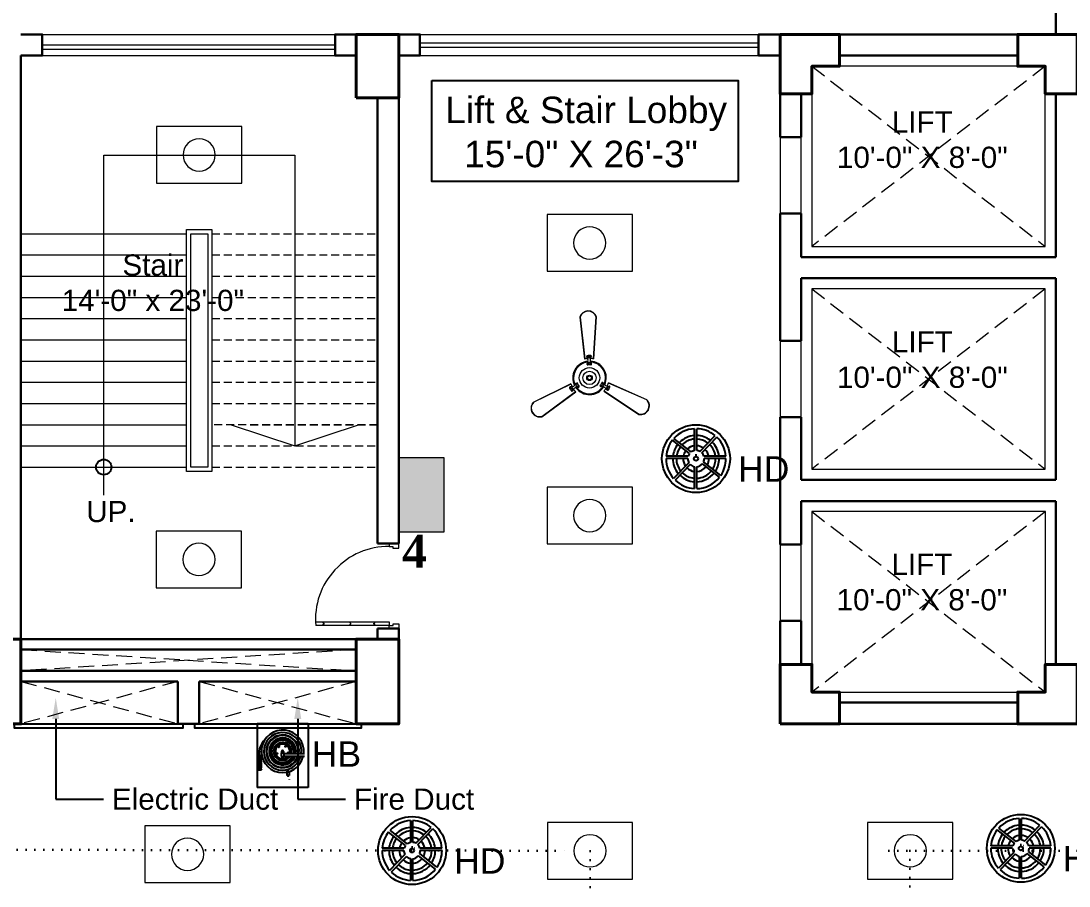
# Model space of a CAD drawing. Header units: inches. Extents: x -12 to 20935469, y -1604 to 24729220.
# Drawn here: x 20824781.7 to 20825275.5, y 24645725.4 to 24646133.2 of the extents above; entities that cross this region are included whole.
import ezdxf
from ezdxf import colors
from ezdxf.entities.mleader import LeaderData, LeaderLine
from ezdxf.math import Vec2, Vec3

# ---------------------------------------------------------------- set-up
doc = ezdxf.new("R2010")
doc.units = ezdxf.units.IN
doc.header["$LTSCALE"] = 0.03
doc.header["$MEASUREMENT"] = 0
doc.header["$PDMODE"] = 32
doc.header["$PDSIZE"] = 15
for name, pattern in [('ACAD_ISO02W100', [15, 12, -3]), ('DASHED2', [0.375, 0.25, -0.125]), ('DOT', [0.25, 0, -0.25])]:
    doc.linetypes.add(name, pattern=pattern)
for name, color, linetype, lineweight in [('0-elect.fixture-3 fan', 200, 'Continuous', 20), ('CL BOX', 90, 'ACAD_ISO02W100', 0), ('column', 1, 'Continuous', 40), ('Dimiention', 75, 'Continuous', 18), ('Door', 7, 'Continuous', 18), ('Dot', 253, 'Continuous', 0), ('E-CF', 4, 'Continuous', 30), ('Gas', 21, 'Continuous', 5), ('line', 7, 'Continuous', 9), ('Main Wall', 7, 'Continuous', 30), ('RAIL', 23, 'Continuous', 13), ('STAIR', 46, 'Continuous', 15), ('wind.', 150, 'Continuous', 20)]:
    doc.layers.add(name, color=color, linetype=linetype, lineweight=lineweight)
for name, color, linetype in [('fire alarm', 10, 'Continuous'), ('H', 154, 'Continuous'), ('heat detactor', 8, 'Continuous'), ('QP TEX', 7, 'Continuous'), ('SB TEXT', 215, 'DOT'), ('TEXT', 7, 'Continuous'), ('w', 188, 'DOT')]:
    doc.layers.add(name, color=color, linetype=linetype)
doc.styles.add('2', font='swisscl.ttf')
doc.styles.add('RomanS', font='arial.ttf', dxfattribs={"height": 12})
doc.styles.get("Standard").update_dxf_attribs({"font": 'timesbd.ttf'})
doc.dimstyles.new('arch grid', dxfattribs={"dimtxt": 250, "dimasz": 100, "dimexe": 10, "dimexo": 10, "dimgap": 0.09, "dimtad": 0, "dimdec": 0, "dimzin": 0, "dimdsep": 46, "dimtxsty": 'Standard', "dimblk": 'DOT', "dimcen": 50, "dimdle": 50, "dimclrd": 256, "dimclre": 256, "dimadec": 0, "dimazin": 0, "dimtfac": 1, "dimtdec": 0, "dimtofl": 0, "dimtmove": 0, "dimatfit": 3, "dimldrblk": 'DOT', "dimfxl": 200, "dimfxlon": 1, "dimtolj": 1, "dimtzin": 0, "dimlwd": -1, "dimlwe": -1, "dimarcsym": 1})

# ---------------------------------------------------------------- blocks, each defined once
blk = doc.blocks.new('Door_45')
at = {"layer": 'Door'}
for p, q in [((1.5, 4.97), (1.5, 43.97)), ((1.5, 40.03), (2.25, 40.03)), ((2.25, 40.03), (2.25, 39.53)), ((2.25, 39.53), (2.75, 39.53)), ((2.75, 39.53), (2.75, 40.03)), ((2.75, 40.03), (3.5, 40.03)), ((3.5, 44.03), (3.5, 4.97)), ((1.5, 25.77), (2.25, 25.77)), ((2.25, 25.77), (2.25, 25.27)), ((2.25, 25.27), (2.75, 25.27)), ((2.75, 25.77), (3.5, 25.77)), ((2.75, 25.27), (2.75, 25.77)), ((1.5, 12.57), (2.25, 12.57)), ((2.25, 12.57), (2.25, 13.07)), ((2.25, 13.07), (2.75, 13.07)), ((2.75, 13.07), (2.75, 12.57)), ((2.75, 12.57), (3.5, 12.57)), ((0, -0.03), (0, 4.97)), ((0, 4.97), (1.5, 4.97)), ((3.5, 4.97), (1.5, 4.97)), ((1.5, 4.97), (1.5, 2.97)), ((1.5, 2.97), (2.5, 2.97)), ((2.5, 2.97), (2.5, -0.03)), ((42.5, 3), (42.5, -0.03)), ((43.5, 3), (42.5, 3)), ((45, 5), (43.5, 5)), ((43.5, 5), (43.5, 3)), ((45, -0.03), (45, 5)), ((2.5, -0.03), (0, -0.03)), ((42.5, -0.03), (45, -0.03))]:
    blk.add_line(p, q, dxfattribs=at)
blk.add_arc((4.66, 5.26), 38.84, 359.6233, 94.6685, dxfattribs=at)
blk = doc.blocks.new('GGGFGFG')
at = {"layer": 'line', "color": 4, "ltscale": 50}
for p, q in [((7356688.2, 3293208.1), (7357003, 3293208.1)), ((7356688.2, 3292998.4), (7356688.2, 3293208.1)), ((7357003, 3293208.1), (7357003, 3292998.4)), ((7357003, 3292998.4), (7356688.2, 3292998.4))]:
    blk.add_line(p, q, dxfattribs=at)
blk.add_circle((7356845.6, 3293103.2), 59.6, dxfattribs=at)
blk = doc.blocks.new('JUJUJUKIII')
at = {"layer": 'H', "ltscale": 50, "true_color": 0x999999, "transparency": 33554556}
h = blk.add_hatch(color=253, dxfattribs=at)
h.dxf.hatch_style = 1
h.paths.add_polyline_path([(7363219.9, 3291034.2), (7363425.7, 3291034.2), (7363425.7, 3291376.7), (7363219.9, 3291376.7)])
at = {"layer": 'Dimiention', "color": 4, "ltscale": 50}
blk.add_lwpolyline([(7363219.9, 3291034.2), (7363425.7, 3291034.2), (7363425.7, 3291376.7), (7363219.9, 3291376.7)], close=True, dxfattribs=at)
blk = doc.blocks.new('E-CF')
at = {"layer": '0-elect.fixture-3 fan', "color": 230, "linetype": 'ByBlock', "lineweight": 13, "ltscale": 5}
for p, q in [((-1.45, 6.53), (-2.38, 20.87)), ((-1.35, 6.55), (-2.29, 20.85)), ((3.24, 20.73), (1.65, 6.48)), ((3.34, 20.73), (1.74, 6.45)), ((-19.63, -7.46), (-6.46, -1.71)), ((-19.57, -7.54), (-6.43, -1.8)), ((6.34, -2.1), (19.2, -8.44)), ((6.37, -2.01), (19.25, -8.36)), ((-4.99, -4.44), (-16.92, -12.4)), ((-4.93, -4.51), (-16.88, -12.49)), ((16.28, -13.26), (4.71, -4.73)), ((16.32, -13.17), (4.78, -4.66))]:
    blk.add_line(p, q, dxfattribs=at)
at = {"layer": '0-elect.fixture-3 fan', "color": 232, "linetype": 'ByBlock', "lineweight": 13, "ltscale": 5}
for p, q in [((-0.33, 6.68), (-0.62, 7.28)), ((-0.29, 7.46), (-0.15, 7.2)), ((0.48, 7.43), (0.62, 7.18)), ((0.63, 6.66), (0.96, 7.25)), ((-0.35, 5.43), (-0.66, 4.81)), ((-0.35, 4.97), (-0.22, 4.72)), ((-0.02, 6.87), (0.23, 7.01)), ((0.04, 5.2), (0.29, 5.33)), ((0.42, 4.9), (0.56, 4.65)), ((0.6, 5.41), (0.87, 4.78)), ((-6.08, -2.77), (-6.75, -2.79)), ((-6.68, -3.29), (-6.53, -3.05)), ((-5.94, -3.44), (-6.18, -3.29)), ((-4.99, -2.18), (-4.57, -1.62)), ((-4.52, -2.55), (-4.76, -2.41)), ((-4.53, -3.01), (-3.84, -2.97)), ((-4.46, -2.08), (-4.31, -1.83)), ((-4.13, -2.78), (-3.98, -2.54)), ((4.38, -3.22), (3.69, -3.14)), ((4.03, -2.81), (3.74, -2.8)), ((4.47, -2.17), (4.18, -2.17)), ((4.47, -2.63), (4.47, -2.91)), ((4.87, -2.41), (4.49, -1.83)), ((5.94, -3.05), (6.61, -3.1)), ((5.95, -3.42), (5.94, -3.7)), ((6.6, -3.47), (6.31, -3.46)), ((-6.31, -3.97), (-6.16, -3.73)), ((-5.62, -3.61), (-6, -4.17)), ((5.44, -3.87), (5.79, -4.45)), ((6.19, -4.13), (5.9, -4.12))]:
    blk.add_line(p, q, dxfattribs=at)
at = {"layer": '0-elect.fixture-3 fan', "color": 5, "lineweight": 13}
blk.add_line((0, 0), (0, 0), dxfattribs=at)
at = {"layer": '0-elect.fixture-3 fan', "color": 230, "linetype": 'ByBlock', "lineweight": 13, "ltscale": 5, "extrusion": (0, 0, -1)}
for centre, major_axis, start_param, end_param in [((0.46, 19.91), (-2.12, 2.12), 5.823867, 8.359631), ((0.46, 19.91), (-2.05, 2.05), 5.830329, 8.353169), ((0, 0), (-4.05, 4.05), 5.068563, 7.021343), ((0, 0), (-3.85, 3.85), 5.085186, 7.003917), ((0, 0), (4.72, 4.72), -1.003222, -0.833722), ((0, 0), (-4.05, 4.05), 0.879773, 2.832553), ((0, 0), (-3.85, 3.85), 0.896396, 2.815126), ((0, 0), (4.72, 4.72), -0.690743, -0.521244), ((0, 0), (-4.72, 4.72), 5.068843, 5.238343), ((0, 0), (4.05, 4.05), 1.403372, 3.356151), ((0, 0), (-3.85, 3.85), 2.990791, 4.909522), ((0, 0), (-4.72, 4.72), 2.66197, 2.831469), ((0, 0), (4.72, 4.72), 3.185569, 3.355068), ((0, 0), (4.72, 4.72), 1.403652, 1.573151), ((-17.47, -9.55), (-2.12, 2.12), 3.729471, 6.265236), ((-17.47, -9.55), (-2.05, 2.05), 3.735934, 6.258773), ((17, -10.35), (-2.12, 2.12), 1.635076, 4.170841), ((17, -10.35), (2.05, 2.05), 0.070743, 2.593582)]:
    blk.add_ellipse(centre, major_axis=major_axis, ratio=1, start_param=start_param, end_param=end_param, dxfattribs=at)
at = {"layer": '0-elect.fixture-3 fan', "color": 232, "linetype": 'ByBlock', "lineweight": 13, "ltscale": 5, "extrusion": (0, 0, -1)}
for centre, major_axis, start_param, end_param in [((-0.41, 7.39), (-0.169, 0.169), 5.038692, 7.013305), ((0, 0), (5.4, 5.4), -0.840677, -0.683789), ((-0.22, 7.33), (0.101, 0.101), 3.926991, 10.210176), ((0.55, 7.31), (0.101, 0.101), 3.926991, 10.210176), ((0.75, 7.36), (-0.169, 0.169), 0.887007, 2.86162), ((-0.44, 4.71), (0.169, 0.169), 2.26283, 4.381754), ((-0.28, 4.84), (0.101, 0.101), 3.926991, 10.210176), ((0, 0), (3.17, 3.17), -0.878763, -0.645703), ((-2.18, 6.1), (-1.37, 1.37), 2.052913, 2.705807), ((0.11, 6.94), (0.101, 0.101), 3.926991, 10.210176), ((0.17, 5.27), (0.101, 0.101), 3.926991, 10.210176), ((0.49, 4.78), (0.101, 0.101), 3.926991, 10.210176), ((2.58, 5.99), (1.46, 1.46), 3.643048, 4.257264), ((0.66, 4.68), (0.169, 0.169), 0.376965, 2.49589), ((-6.75, -3.02), (0.169, 0.169), 3.505001, 5.479614), ((0, 0), (-5.4, 5.4), 4.91891, 5.075797), ((-6.6, -3.17), (0.101, 0.101), 3.926991, 10.210176), ((-6.06, -3.36), (0.101, 0.101), 3.926991, 10.210176), ((-6.47, -0.75), (1.46, 1.46), 1.548653, 2.162869), ((-4.19, -4.93), (-1.37, 1.37), 6.241703, 6.894597), ((-4.64, -2.48), (-0.101, 0.101), 5.497787, 11.780972), ((-4.38, -1.76), (-0.169, 0.169), 6.136552, 8.255476), ((-4.38, -1.96), (-0.101, 0.101), 5.497787, 11.780972), ((-4.05, -2.66), (0.101, 0.101), 3.926991, 10.210176), ((0, 0), (-3.17, 3.17), 4.880824, 5.113884), ((-3.86, -2.73), (0.169, 0.169), 0.168435, 2.287359), ((3.72, -2.9), (0.169, 0.169), 2.471361, 4.590285), ((0, 0), (-3.17, 3.17), 2.786429, 3.019489), ((3.89, -2.81), (0.101, 0.101), 3.926991, 10.210176), ((4.29, -1.97), (-0.169, 0.169), 5.928021, 8.046946), ((4.33, -2.17), (0.101, 0.101), 3.926991, 10.210176), ((4.47, -2.77), (0.101, 0.101), 3.926991, 10.210176), ((3.89, -5.22), (-1.46, 1.46), 1.025054, 1.63927), ((6.36, -1.16), (1.37, 1.37), 2.576511, 3.229406), ((5.95, -3.56), (-0.101, 0.101), 5.497787, 11.780972), ((0, 0), (-5.4, 5.4), 2.824515, 2.981402), ((6.45, -3.47), (-0.101, 0.101), 5.497787, 11.780972), ((6.6, -3.33), (-0.169, 0.169), 0.849902, 2.824515), ((-6.19, -4.04), (0.169, 0.169), 1.373501, 3.348114), ((-6.24, -3.85), (0.101, 0.101), 3.926991, 10.210176), ((6, -4.32), (-0.169, 0.169), 2.981402, 4.956015), ((6.05, -4.13), (0.101, 0.101), 3.926991, 10.210176)]:
    blk.add_ellipse(centre, major_axis=major_axis, ratio=1, start_param=start_param, end_param=end_param, dxfattribs=at)
at = {"layer": '0-elect.fixture-3 fan', "linetype": 'ByBlock', "lineweight": 13, "ltscale": 5, "extrusion": (0, 0, -1)}
blk.add_ellipse((0.01, 0.03), major_axis=(-2.47, 2.47), ratio=1, start_param=5.497787, end_param=11.780972, dxfattribs=at)
at = {"layer": '0-elect.fixture-3 fan', "color": 200, "linetype": 'ByBlock', "lineweight": 13, "ltscale": 5, "extrusion": (0, 0, -1)}
blk.add_ellipse((0, 0), major_axis=(-1.61, 1.61), ratio=1, start_param=5.497787, end_param=11.780972, dxfattribs=at)
at = {"layer": '0-elect.fixture-3 fan', "color": 190, "linetype": 'ByBlock', "lineweight": 13, "ltscale": 5, "extrusion": (0, 0, -1)}
for major_axis, start_param, end_param in [((0.666, 0.666), 3.926991, 10.210176), ((-0.461, 0.461), 5.497787, 11.780972)]:
    blk.add_ellipse((0, 0), major_axis=major_axis, ratio=1, start_param=start_param, end_param=end_param, dxfattribs=at)
blk = doc.blocks.new('hose box')
at = {"layer": 'fire alarm'}
for p, q in [((20826578.95, 24664176.48), (20826554.95, 24664176.48)), ((20826554.95, 24664176.48), (20826554.95, 24664146.48)), ((20826578.95, 24664176.48), (20826554.95, 24664176.48)), ((20826578.95, 24664176.48), (20826578.95, 24664146.48)), ((20826578.95, 24664176.48), (20826578.95, 24664146.48)), ((20826566.49, 24664163.49), (20826566.49, 24664162.81)), ((20826567.38, 24664163.49), (20826567.38, 24664162.81)), ((20826555.36, 24664158.32), (20826555.36, 24664158.91)), ((20826555.42, 24664158.99), (20826555.69, 24664159.11)), ((20826555.54, 24664158.77), (20826555.5, 24664158.75)), ((20826555.5, 24664158.75), (20826555.5, 24664158.63)), ((20826555.5, 24664158.63), (20826555.6, 24664158.57)), ((20826555.54, 24664158.77), (20826555.64, 24664158.59)), ((20826555.6, 24664158.81), (20826555.56, 24664158.78)), ((20826555.56, 24664158.78), (20826555.67, 24664158.6)), ((20826555.71, 24664158.75), (20826555.6, 24664158.81)), ((20826555.6, 24664158.57), (20826555.64, 24664158.59)), ((20826555.64, 24664158.83), (20826555.64, 24664158.85)), ((20826555.64, 24664158.54), (20826555.64, 24664158.52)), ((20826555.65, 24664158.83), (20826555.65, 24664158.85)), ((20826555.65, 24664158.54), (20826555.65, 24664158.52)), ((20826555.67, 24664158.6), (20826555.71, 24664158.63)), ((20826555.7, 24664161.43), (20826555.7, 24664161.46)), ((20826555.79, 24664158.9), (20826555.7, 24664158.9)), ((20826555.79, 24664158.9), (20826555.7, 24664158.9)), ((20826555.79, 24664158.48), (20826555.7, 24664158.48)), ((20826555.79, 24664158.47), (20826555.7, 24664158.47)), ((20826555.71, 24664158.63), (20826555.71, 24664158.75)), ((20826555.73, 24664161.49), (20826556.9, 24664161.49)), ((20826555.73, 24664161.4), (20826556.9, 24664161.4)), ((20826555.75, 24664161.09), (20826555.75, 24664161.4)), ((20826555.75, 24664159.19), (20826555.75, 24664159.55)), ((20826555.75, 24664158.87), (20826555.75, 24664158.5)), ((20826555.75, 24664158.87), (20826556.79, 24664158.87)), ((20826555.75, 24664158.5), (20826556.79, 24664158.5)), ((20826555.76, 24664161.04), (20826556.87, 24664161.04)), ((20826555.76, 24664160.93), (20826556.87, 24664160.93)), ((20826555.76, 24664160.93), (20826556.87, 24664160.93)), ((20826555.76, 24664160.83), (20826556.87, 24664160.83)), ((20826555.76, 24664160.83), (20826556.87, 24664160.83)), ((20826555.76, 24664160.73), (20826556.87, 24664160.73)), ((20826555.76, 24664160.73), (20826556.87, 24664160.73)), ((20826555.76, 24664160.62), (20826556.87, 24664160.62)), ((20826555.76, 24664160.62), (20826556.87, 24664160.62)), ((20826555.76, 24664160.52), (20826556.87, 24664160.52)), ((20826555.76, 24664160.52), (20826556.87, 24664160.52)), ((20826555.76, 24664160.42), (20826556.87, 24664160.42)), ((20826555.76, 24664160.42), (20826556.87, 24664160.42)), ((20826555.76, 24664160.32), (20826556.87, 24664160.32)), ((20826555.76, 24664160.32), (20826556.87, 24664160.32)), ((20826555.76, 24664160.21), (20826556.87, 24664160.21)), ((20826555.76, 24664160.21), (20826556.87, 24664160.21)), ((20826555.76, 24664160.11), (20826556.87, 24664160.11)), ((20826555.76, 24664160.11), (20826556.87, 24664160.11)), ((20826555.76, 24664160.01), (20826556.87, 24664160.01)), ((20826555.76, 24664160.01), (20826556.87, 24664160.01)), ((20826555.76, 24664159.91), (20826556.87, 24664159.91)), ((20826555.76, 24664159.91), (20826556.87, 24664159.91)), ((20826555.76, 24664159.8), (20826556.87, 24664159.8)), ((20826555.76, 24664159.8), (20826556.87, 24664159.8)), ((20826555.76, 24664159.7), (20826556.87, 24664159.7)), ((20826555.76, 24664159.7), (20826556.87, 24664159.7)), ((20826555.76, 24664159.6), (20826556.87, 24664159.6)), ((20826555.76, 24664158.87), (20826555.76, 24664158.5)), ((20826555.76, 24664158.6), (20826555.79, 24664158.77)), ((20826555.76, 24664158.64), (20826555.77, 24664158.77)), ((20826555.78, 24664158.61), (20826555.8, 24664158.77)), ((20826555.79, 24664158.6), (20826555.81, 24664158.77)), ((20826555.8, 24664158.61), (20826555.82, 24664158.77)), ((20826555.82, 24664158.88), (20826555.82, 24664158.87)), ((20826555.82, 24664158.6), (20826555.84, 24664158.77)), ((20826555.82, 24664158.5), (20826555.82, 24664158.5)), ((20826555.83, 24664158.61), (20826555.85, 24664158.77)), ((20826555.84, 24664158.6), (20826555.86, 24664158.77)), ((20826555.85, 24664158.61), (20826555.88, 24664158.77)), ((20826555.87, 24664158.6), (20826555.89, 24664158.77)), ((20826555.88, 24664158.61), (20826555.9, 24664158.77)), ((20826555.89, 24664158.6), (20826555.92, 24664158.77)), ((20826555.92, 24664158.61), (20826555.94, 24664158.77)), ((20826555.94, 24664158.61), (20826555.96, 24664158.76)), ((20826555.97, 24664158.61), (20826555.99, 24664158.77)), ((20826555.99, 24664158.61), (20826556.02, 24664158.76)), ((20826556.02, 24664158.61), (20826556.04, 24664158.76)), ((20826556.05, 24664158.61), (20826556.07, 24664158.76)), ((20826556.07, 24664158.61), (20826556.09, 24664158.76)), ((20826556.1, 24664158.61), (20826556.12, 24664158.76)), ((20826556.12, 24664158.61), (20826556.15, 24664158.76)), ((20826556.15, 24664158.61), (20826556.17, 24664158.76)), ((20826556.18, 24664158.61), (20826556.2, 24664158.76)), ((20826556.2, 24664158.61), (20826556.22, 24664158.76)), ((20826556.23, 24664158.61), (20826556.25, 24664158.76)), ((20826556.25, 24664158.61), (20826556.28, 24664158.76)), ((20826556.28, 24664158.61), (20826556.3, 24664158.76)), ((20826556.31, 24664158.61), (20826556.33, 24664158.76)), ((20826556.33, 24664158.61), (20826556.35, 24664158.76)), ((20826556.36, 24664158.61), (20826556.38, 24664158.76)), ((20826556.38, 24664158.61), (20826556.41, 24664158.76)), ((20826556.41, 24664158.61), (20826556.43, 24664158.76)), ((20826556.43, 24664158.61), (20826556.46, 24664158.76)), ((20826556.46, 24664158.61), (20826556.48, 24664158.76)), ((20826556.49, 24664158.61), (20826556.51, 24664158.76)), ((20826556.51, 24664158.61), (20826556.53, 24664158.76)), ((20826556.54, 24664158.61), (20826556.56, 24664158.76)), ((20826556.56, 24664158.61), (20826556.59, 24664158.76)), ((20826556.59, 24664158.61), (20826556.61, 24664158.76)), ((20826556.62, 24664158.61), (20826556.64, 24664158.76)), ((20826556.64, 24664158.61), (20826556.66, 24664158.77)), ((20826556.66, 24664158.6), (20826556.68, 24664158.77)), ((20826556.67, 24664158.61), (20826556.69, 24664158.77)), ((20826556.68, 24664158.6), (20826556.7, 24664158.77)), ((20826556.69, 24664158.61), (20826556.72, 24664158.77)), ((20826556.71, 24664158.6), (20826556.73, 24664158.77)), ((20826556.72, 24664158.61), (20826556.74, 24664158.77)), ((20826556.73, 24664158.6), (20826556.76, 24664158.77)), ((20826556.75, 24664158.61), (20826556.77, 24664158.77)), ((20826556.76, 24664158.6), (20826556.78, 24664158.77)), ((20826556.77, 24664158.61), (20826556.79, 24664158.77)), ((20826556.78, 24664158.6), (20826556.79, 24664158.71)), ((20826556.79, 24664158.87), (20826556.79, 24664158.5)), ((20826556.89, 24664161.09), (20826556.89, 24664161.4)), ((20826556.89, 24664158.32), (20826556.89, 24664159.55)), ((20826556.93, 24664161.43), (20826556.93, 24664161.46)), ((20826566.36, 24664162.74), (20826567.52, 24664162.74)), ((20826566.36, 24664162.74), (20826566.36, 24664161.05)), ((20826566.36, 24664161.05), (20826567.52, 24664161.05)), ((20826566.49, 24664162.81), (20826567.38, 24664162.81)), ((20826567.38, 24664162.81), (20826567.42, 24664162.81)), ((20826567.42, 24664162.81), (20826567.42, 24664162.74)), ((20826567.52, 24664162.74), (20826567.52, 24664161.05)), ((20826567.52, 24664162.49), (20826577.31, 24664162.49)), ((20826567.52, 24664161.3), (20826577.31, 24664161.3)), ((20826555.36, 24664158.32), (20826556.89, 24664158.32)), ((20826555.58, 24664154.93), (20826555.58, 24664154.81)), ((20826555.58, 24664154.81), (20826556.99, 24664154.81)), ((20826555.7, 24664157.92), (20826555.7, 24664155.75)), ((20826556.28, 24664155.75), (20826555.7, 24664155.75)), ((20826555.7, 24664155.75), (20826555.83, 24664155.59)), ((20826555.72, 24664157.94), (20826555.76, 24664157.94)), ((20826555.73, 24664158.29), (20826555.73, 24664157.94)), ((20826556.28, 24664155.75), (20826555.75, 24664155.75)), ((20826555.76, 24664157.94), (20826555.76, 24664155.75)), ((20826556.28, 24664158.32), (20826555.77, 24664158.32)), ((20826555.77, 24664155.13), (20826556.79, 24664155.13)), ((20826555.83, 24664155.59), (20826555.83, 24664155.13)), ((20826555.83, 24664155.59), (20826556.73, 24664155.59)), ((20826555.91, 24664157.94), (20826555.91, 24664155.75)), ((20826555.91, 24664157.94), (20826556.13, 24664157.94)), ((20826555.95, 24664157.92), (20826555.91, 24664157.94)), ((20826555.95, 24664157.92), (20826555.95, 24664155.75)), ((20826555.95, 24664157.92), (20826556.09, 24664157.92)), ((20826556.09, 24664157.92), (20826556.13, 24664157.94)), ((20826556.09, 24664157.92), (20826556.09, 24664155.75)), ((20826556.13, 24664157.94), (20826556.13, 24664155.75)), ((20826556.28, 24664158.32), (20826556.8, 24664158.32)), ((20826556.28, 24664155.75), (20826556.87, 24664155.75)), ((20826556.28, 24664155.75), (20826556.85, 24664155.75)), ((20826556.44, 24664157.94), (20826556.44, 24664155.75)), ((20826556.44, 24664157.94), (20826556.66, 24664157.94)), ((20826556.44, 24664157.94), (20826556.48, 24664157.92)), ((20826556.48, 24664157.92), (20826556.48, 24664155.75)), ((20826556.48, 24664157.92), (20826556.61, 24664157.92)), ((20826556.61, 24664157.92), (20826556.66, 24664157.94)), ((20826556.61, 24664157.92), (20826556.61, 24664155.75)), ((20826556.66, 24664157.94), (20826556.66, 24664155.75)), ((20826556.87, 24664155.75), (20826556.73, 24664155.59)), ((20826556.73, 24664155.59), (20826556.73, 24664155.13)), ((20826556.81, 24664157.94), (20826556.81, 24664155.75)), ((20826556.81, 24664157.94), (20826556.85, 24664157.94)), ((20826556.83, 24664158.29), (20826556.83, 24664157.94)), ((20826556.87, 24664157.92), (20826556.87, 24664155.75)), ((20826556.99, 24664154.93), (20826556.99, 24664154.81)), ((20826569.06, 24664152.2), (20826569.06, 24664154.16)), ((20826569.06, 24664154.16), (20826570.09, 24664154.16)), ((20826569.2, 24664154.31), (20826569.95, 24664154.31)), ((20826569.2, 24664154.31), (20826569.2, 24664154.16)), ((20826570.09, 24664154.16), (20826570.09, 24664152.2)), ((20826570.09, 24664152.2), (20826569.06, 24664152.2)), ((20826569.12, 24664152.2), (20826570.04, 24664152.2)), ((20826569.12, 24664152.13), (20826569.12, 24664152.2)), ((20826570.04, 24664152.13), (20826569.12, 24664152.13)), ((20826569.21, 24664152.13), (20826569.94, 24664152.13)), ((20826569.21, 24664152.13), (20826569.21, 24664152.03)), ((20826569.21, 24664152.03), (20826569.94, 24664152.03)), ((20826569.94, 24664150.02), (20826569.94, 24664150.12)), ((20826569.95, 24664152.3), (20826569.95, 24664152.15)), ((20826570.04, 24664150.19), (20826570.04, 24664150.12)), ((20826578.95, 24664146.48), (20826554.95, 24664146.48))]:
    blk.add_line(p, q, dxfattribs=at)
for centre, radius in [((20826565.2, 24664165.58), 0.212), ((20826568.4, 24664165.82), 0.212), ((20826555.72, 24664158.97), 0.118), ((20826564.44, 24664162.47), 0.212), ((20826569.6, 24664162.85), 0.212), ((20826556.28, 24664158.11), 0.106), ((20826556.28, 24664158.11), 0.0528)]:
    blk.add_circle(centre, radius, dxfattribs=at)
for centre, radius, start, end in [((20826566.96, 24664163.5), 10.01, 354.2113, 347.2993), ((20826565.71, 24664162.1), 9.95, 134.8472, 183.5291), ((20826566.96, 24664163.5), 8.88, 353.4715, 345.6503), ((20826566.96, 24664163.5), 7.75, 352.5143, 343.502), ((20826566.96, 24664163.5), 7.51, 352.2697, 342.95), ((20826566.96, 24664163.5), 6.38, 350.8933, 339.8179), ((20826566.96, 24664163.5), 6.14, 350.5282, 338.9787), ((20826566.96, 24664163.5), 5.49, 349.4017, 336.3645), ((20826566.96, 24664163.5), 5.25, 348.903, 335.1938), ((20826572.21, 24664162.06), 15.37, 173.1613, 182.1303), ((20826566.96, 24664163.5), 4.23, 346.1702, 328.5966), ((20826566.96, 24664163.5), 3.65, 343.9513, 322.9424), ((20826566.96, 24664163.5), 3.41, 342.7688, 319.78), ((20826566.94, 24664163.49), 0.445, 0, 180), ((20826555.45, 24664158.91), 0.088, 112.9321, 180), ((20826555.72, 24664158.97), 0.132, 79.3495, 280.6505), ((20826555.63, 24664158.83), 0.013, 259.3495, 0), ((20826555.63, 24664158.83), 0.0182, 259.3495, 0), ((20826555.63, 24664158.54), 0.0182, 0, 100.6505), ((20826555.63, 24664158.54), 0.013, 0, 100.6505), ((20826555.7, 24664158.85), 0.0519, 90, 180), ((20826555.7, 24664158.52), 0.0519, 180, 270), ((20826555.7, 24664158.85), 0.0467, 90, 180), ((20826555.7, 24664158.52), 0.0467, 180, 270), ((20826555.66, 24664159.19), 0.088, 292.9321, 0), ((20826555.73, 24664161.46), 0.0293, 90, 180), ((20826555.73, 24664161.43), 0.0293, 180, 270), ((20826555.84, 24664161.09), 0.0964, 180, 212.1509), ((20826555.84, 24664160.98), 0.0964, 147.8491, 212.1509), ((20826555.84, 24664160.88), 0.0964, 147.8491, 212.1509), ((20826555.84, 24664160.78), 0.0964, 147.8491, 212.1509), ((20826555.84, 24664160.68), 0.0964, 147.8491, 212.1509), ((20826555.84, 24664160.57), 0.0964, 147.8491, 212.1509), ((20826555.84, 24664160.47), 0.0964, 147.8491, 212.1509), ((20826555.84, 24664160.37), 0.0964, 147.8491, 212.1509), ((20826555.84, 24664160.27), 0.0964, 147.8491, 212.1509), ((20826555.84, 24664160.16), 0.0964, 147.8491, 212.1509), ((20826555.84, 24664160.06), 0.0964, 147.8491, 212.1509), ((20826555.84, 24664159.96), 0.0964, 147.8491, 212.1509), ((20826555.84, 24664159.85), 0.0964, 147.8491, 212.1509), ((20826555.84, 24664159.75), 0.0964, 147.8491, 212.1509), ((20826555.84, 24664159.65), 0.0964, 147.8491, 212.1509), ((20826555.84, 24664159.55), 0.0964, 147.8491, 180), ((20826555.76, 24664158.61), 0.00649, 257.7725, 356.635), ((20826555.78, 24664158.77), 0.00649, 348.1747, 176.635), ((20826555.78, 24664158.61), 0.00649, 168.1747, 356.635), ((20826555.79, 24664158.88), 0.026, 0, 90), ((20826555.79, 24664158.88), 0.0208, 0, 90), ((20826555.79, 24664158.5), 0.026, 270, 0), ((20826555.79, 24664158.5), 0.0208, 270, 8.9893), ((20826555.81, 24664158.77), 0.00649, 348.1747, 176.635), ((20826555.81, 24664158.61), 0.00649, 168.1747, 356.635), ((20826555.83, 24664158.77), 0.00649, 348.1747, 176.635), ((20826555.84, 24664158.61), 0.00649, 168.1747, 356.635), ((20826555.86, 24664158.77), 0.00649, 348.1747, 176.635), ((20826555.86, 24664158.61), 0.00649, 168.1747, 356.635), ((20826555.88, 24664158.77), 0.00649, 348.1747, 176.635), ((20826555.89, 24664158.61), 0.00649, 168.1747, 356.635), ((20826555.91, 24664158.77), 0.00649, 348.1747, 176.635), ((20826555.93, 24664158.61), 0.013, 184.0866, 354.9254), ((20826555.95, 24664158.76), 0.013, 0, 163.1706), ((20826555.98, 24664158.61), 0.013, 184.0866, 354.9254), ((20826556, 24664158.76), 0.013, 0, 163.1706), ((20826556.03, 24664158.61), 0.013, 184.0866, 354.9254), ((20826556.05, 24664158.76), 0.013, 0, 163.1706), ((20826556.08, 24664158.61), 0.013, 184.0866, 354.9254), ((20826556.11, 24664158.76), 0.013, 0, 163.1706), ((20826556.14, 24664158.61), 0.013, 184.0866, 354.9254), ((20826556.16, 24664158.76), 0.013, 0, 163.1706), ((20826556.19, 24664158.61), 0.013, 184.0866, 354.9254), ((20826556.21, 24664158.76), 0.013, 0, 163.1706), ((20826556.24, 24664158.61), 0.013, 184.0866, 354.9254), ((20826556.26, 24664158.76), 0.013, 0, 163.1706), ((20826556.29, 24664158.61), 0.013, 184.0866, 354.9254), ((20826556.31, 24664158.76), 0.013, 0, 163.1706), ((20826556.34, 24664158.61), 0.013, 184.0866, 354.9254), ((20826556.37, 24664158.76), 0.013, 0, 163.1706), ((20826556.4, 24664158.61), 0.013, 184.0866, 354.9254), ((20826556.42, 24664158.76), 0.013, 0, 163.1706), ((20826556.45, 24664158.61), 0.013, 184.0866, 354.9254), ((20826556.47, 24664158.76), 0.013, 0, 163.1706), ((20826556.5, 24664158.61), 0.013, 184.0866, 354.9254), ((20826556.52, 24664158.76), 0.013, 0, 163.1706), ((20826556.55, 24664158.61), 0.013, 184.0866, 354.9254), ((20826556.57, 24664158.76), 0.013, 0, 163.1706), ((20826556.6, 24664158.61), 0.013, 184.0866, 354.9254), ((20826556.63, 24664158.76), 0.013, 0, 163.1706), ((20826556.65, 24664158.61), 0.00649, 168.1747, 356.635), ((20826556.67, 24664158.77), 0.00649, 348.1747, 176.635), ((20826556.68, 24664158.61), 0.00649, 168.1747, 356.635), ((20826556.7, 24664158.77), 0.00649, 348.1747, 176.635), ((20826556.7, 24664158.61), 0.00649, 168.1747, 356.635), ((20826556.72, 24664158.77), 0.00649, 348.1747, 176.635), ((20826556.73, 24664158.61), 0.00649, 168.1747, 356.635), ((20826556.75, 24664158.77), 0.00649, 348.1747, 176.635), ((20826556.75, 24664158.61), 0.00649, 168.1747, 356.635), ((20826556.77, 24664158.77), 0.00649, 348.1747, 176.635), ((20826556.77, 24664158.61), 0.00649, 168.1747, 356.635), ((20826556.79, 24664158.77), 0.00649, 95.3487, 176.635), ((20826556.79, 24664161.09), 0.0964, 327.8491, 0), ((20826556.79, 24664160.98), 0.0964, 327.8491, 32.1509), ((20826556.79, 24664160.88), 0.0964, 327.8491, 32.1509), ((20826556.79, 24664160.78), 0.0964, 327.8491, 32.1509), ((20826556.79, 24664160.68), 0.0964, 327.8491, 32.1509), ((20826556.79, 24664160.57), 0.0964, 327.8491, 32.1509), ((20826556.79, 24664160.47), 0.0964, 327.8491, 32.1509), ((20826556.79, 24664160.37), 0.0964, 327.8491, 32.1509), ((20826556.79, 24664160.27), 0.0964, 327.8491, 32.1509), ((20826556.79, 24664160.16), 0.0964, 327.8491, 32.1509), ((20826556.79, 24664160.06), 0.0964, 327.8491, 32.1509), ((20826556.79, 24664159.96), 0.0964, 327.8491, 32.1509), ((20826556.79, 24664159.85), 0.0964, 327.8491, 32.1509), ((20826556.79, 24664159.75), 0.0964, 327.8491, 32.1509), ((20826556.79, 24664159.65), 0.0964, 327.8491, 32.1509), ((20826556.79, 24664159.55), 0.0964, 0, 32.1509), ((20826556.9, 24664161.46), 0.0293, 0, 90), ((20826556.9, 24664161.43), 0.0293, 270, 0), ((20826555.77, 24664154.93), 0.195, 90, 180), ((20826555.72, 24664157.92), 0.0176, 90, 180), ((20826555.77, 24664158.29), 0.0352, 90, 180), ((20826556.79, 24664154.93), 0.195, 0, 90), ((20826556.8, 24664158.29), 0.0352, 0, 90), ((20826556.85, 24664157.92), 0.0176, 0, 90)]:
    blk.add_arc(centre, radius, start, end, dxfattribs=at)
at = {"insert": (20826580.67, 24664168.24), "char_height": 12, "attachment_point": 1, "style": 'RomanS'}
blk.add_mtext_dynamic_manual_height_columns('HB', width=24.7722, gutter_width=60, heights=[0], dxfattribs=at)
blk = doc.blocks.new('heat detaCTOR')
for p, q in [((20826806.99, 24664335.71), (20826806.99, 24664325.41)), ((20826808.1, 24664325.48), (20826808.1, 24664335.73)), ((20826809.56, 24664325.06), (20826816.75, 24664332.51)), ((20826810.46, 24664324.4), (20826817.58, 24664331.78)), ((20826804.72, 24664323.99), (20826796.69, 24664330.35)), ((20826805.53, 24664324.77), (20826797.4, 24664331.19)), ((20826803.91, 24664321.62), (20826793.66, 24664321.62)), ((20826804.07, 24664322.73), (20826793.7, 24664322.73)), ((20826821.85, 24664322.73), (20826811.48, 24664322.73)), ((20826821.9, 24664321.62), (20826811.65, 24664321.62)), ((20826804.41, 24664319.72), (20826797.2, 24664312.27)), ((20826805.09, 24664318.84), (20826797.97, 24664311.46)), ((20826806.99, 24664317.83), (20826806.99, 24664307.52)), ((20826808.1, 24664307.5), (20826808.1, 24664317.77)), ((20826818.83, 24664312.83), (20826810.79, 24664319.19)), ((20826819.48, 24664313.72), (20826811.36, 24664320.16))]:
    blk.add_line(p, q)
at = {"layer": 'heat detactor'}
for radius in [16.02, 0.961]:
    blk.add_circle((20826807.78, 24664321.62), radius, dxfattribs=at)
at = {"layer": 'heat detactor', "ltscale": 50}
for radius, start, end in [(14.12, 93.1805, 137.2895), (14.12, 50.5228, 88.685), (14.12, 4.5205, 46.0244), (14.12, 141.7875, 175.4795), (9.26, 141.9072, 172.3309), (9.26, 95.4082, 134.2403), (6.08, 97.3867, 131.5175), (6.08, 56.4828, 86.9346), (9.26, 53.6686, 87.7533), (9.26, 7.6691, 45.9996), (14.12, 179.9779, 221.5042), (9.26, 180, 218.3584), (6.08, 180, 215.5442), (6.08, 142.0004, 169.5114), (3.87, 180, 209.4431), (3.87, 142.2004, 163.3657), (3.87, 101.6639, 125.5893), (1.65, 78.6551, 101.3184), (3.87, 62.6166, 85.1763), (1.65, 42.0404, 45.9436), (3.87, 16.6343, 45.9836), (3.87, 337.7128, 0), (6.08, 10.4886, 45.9945), (6.08, 331.7846, 0), (9.26, 329.0619, 0), (14.12, 326.0126, 0.0221), (6.08, 226.0325, 262.6133), (3.87, 226.0434, 258.3361), (3.87, 274.8237, 321.1017), (6.08, 273.0654, 321.3017), (9.26, 226.0274, 264.5918), (14.12, 271.315, 321.5146), (9.26, 272.2467, 321.395), (14.12, 226.0026, 266.8195)]:
    blk.add_arc((20826807.78, 24664321.62), radius, start, end, dxfattribs=at)
at = {"layer": 'heat detactor'}
for start, end in [(94.5899, 135.3638), (52.5077, 88.0926), (141.8685, 173.4939), (6.5061, 46.0017), (180, 219.5193), (327.9383, 0), (226.0253, 265.4101), (271.9074, 321.4336)]:
    blk.add_arc((20826807.78, 24664321.62), 10.91, start, end, dxfattribs=at)
at = {"insert": (20826827.55, 24664322.73), "char_height": 12, "attachment_point": 1, "style": 'RomanS'}
blk.add_mtext_dynamic_manual_height_columns('HD', width=23.193, gutter_width=60, heights=[0], dxfattribs=at)
blk = doc.blocks.new('_Oblique')
at = {"color": 0, "linetype": 'ByBlock', "lineweight": -2}
blk.add_line((-0.5, -0.5), (0.5, 0.5), dxfattribs=at)
blk = doc.blocks.new('*D363')
at = {"ltscale": 50, "transparency": 16777216}
for p, q in [((3479.24, 24649574.13), (3479.24, 24649400.75)), ((3479.42, 24649524.13), (3469.24, 24649524.13)), ((3479.42, 24649400.75), (3469.24, 24649400.75)), ((3479.24, 24649400.75), (3479.24, 8350.74))]:
    blk.add_line(p, q, dxfattribs=at)
at = {"layer": 'Defpoints', "color": 0, "ltscale": 50, "transparency": 16777216}
for p in [(20846678.15, 24649524.13), (3479.24, 24649400.75), (20846678.15, 24649400.75)]:
    blk.add_point(p, dxfattribs=at)
at = {"ltscale": 50, "transparency": 16777216, "xscale": 100, "yscale": 100, "zscale": 100}
for p, rotation in [((3479.24, 24649524.13), 90), ((3479.24, 24649400.75), 270)]:
    blk.add_blockref('_Oblique', p, dxfattribs=dict(at, rotation=rotation))
at = {"color": 0, "ltscale": 50, "transparency": 16777216, "insert": (3479.24, 3397.61), "char_height": 250, "attachment_point": 5, "rotation": 90}
blk.add_mtext('\\A1;{\\H8.57143x;300mm}', dxfattribs=at)
blk = doc.blocks.new('_Dot')
at = {"color": 0, "linetype": 'ByBlock', "lineweight": -2}
blk.add_line((-0.5, 0), (-1, 0), dxfattribs=at)
at = {"color": 0, "linetype": 'ByBlock', "const_width": 0.5}
blk.add_lwpolyline([(-0.25, 0, 1), (0.25, 0, 1)], format="xyb", close=True, dxfattribs=at)

msp = doc.modelspace()

# ---------------------------------------------------------------- linework, layer by layer
for points in [[(20824975.33, 24646105.19), (20825119.57, 24646105.19), (20825119.57, 24646057.49), (20824975.33, 24646057.49)], [(20824778.65, 24645801.86), (20824857.94, 24645801.86), (20824857.94, 24645799.86), (20824778.65, 24645799.86)], [(20824863.72, 24645801.86), (20824941.95, 24645801.86), (20824941.95, 24645799.86), (20824863.72, 24645799.86)]]:
    msp.add_lwpolyline(points, close=True)
msp.add_circle((20824820.72, 24645922.9), 3.61)
at = {"layer": 'column', "lineweight": 40, "ltscale": 20}
for points in [[(20824939.7, 24646096.9), (20824959.7, 24646096.9), (20824959.7, 24646126.9), (20824939.7, 24646126.9)], [(20824761.73, 24645801.86), (20824781.73, 24645801.86), (20824781.73, 24645841.86), (20824761.73, 24645841.86)], [(20824939.7, 24645801.86), (20824959.7, 24645801.86), (20824959.7, 24645841.86), (20824939.7, 24645841.86)]]:
    msp.add_lwpolyline(points, close=True, dxfattribs=at)
for points in [[(20825139.37, 24646126.9), (20825167.37, 24646126.9), (20825167.37, 24646111.9), (20825154.37, 24646111.9), (20825154.37, 24646098.9), (20825139.37, 24646098.9), (20825139.37, 24646126.9)], [(20825279.37, 24646126.9), (20825251.37, 24646126.9), (20825251.37, 24646111.9), (20825264.37, 24646111.9), (20825264.37, 24646098.9), (20825279.37, 24646098.9), (20825279.37, 24646126.9)], [(20825139.37, 24645801.86), (20825167.37, 24645801.86), (20825167.37, 24645816.86), (20825154.37, 24645816.86), (20825154.37, 24645829.86), (20825139.37, 24645829.86), (20825139.37, 24645801.86)], [(20825279.37, 24645801.86), (20825251.37, 24645801.86), (20825251.37, 24645816.86), (20825264.37, 24645816.86), (20825264.37, 24645829.86), (20825279.37, 24645829.86), (20825279.37, 24645801.86)]]:
    msp.add_lwpolyline(points, dxfattribs=at)
at = {"layer": 'Dot', "linetype": 'DASHED2', "lineweight": 0, "ltscale": 1000}
for p, q in [((20824781.73, 24645836.86), (20824939.7, 24645826.86)), ((20824939.7, 24645836.86), (20824781.73, 24645826.86)), ((20824855.72, 24645821.86), (20824781.73, 24645801.86)), ((20824781.73, 24645821.86), (20824855.72, 24645801.86)), ((20824865.72, 24645821.86), (20824939.7, 24645801.86)), ((20824939.7, 24645821.86), (20824865.72, 24645801.86))]:
    msp.add_line(p, q, dxfattribs=at)
for points in [[(20825154.31, 24646111.9), (20825264.37, 24646026.9), (20825264.37, 24646111.9), (20825154.31, 24646026.9)], [(20825154.31, 24646006.9), (20825264.37, 24645921.9), (20825264.37, 24646006.9), (20825154.31, 24645921.9)], [(20825154.37, 24645901.9), (20825264.43, 24645816.73), (20825264.43, 24645901.91), (20825154.37, 24645816.73)]]:
    msp.add_lwpolyline(points, dxfattribs=at)
at = {"layer": 'Gas', "color": 0, "lineweight": 5}
for points in [[(20825154.31, 24646026.9), (20825264.37, 24646026.9), (20825264.37, 24646111.9), (20825154.31, 24646111.9)], [(20824871.7, 24645920.9), (20824859.7, 24645920.9), (20824859.7, 24646034.9), (20824871.7, 24646034.9)], [(20824869.7, 24645922.9), (20824861.7, 24645922.9), (20824861.7, 24646032.9), (20824869.7, 24646032.9)], [(20825154.31, 24645921.9), (20825264.37, 24645921.9), (20825264.37, 24646006.9), (20825154.31, 24646006.9)], [(20825154.37, 24645816.73), (20825264.43, 24645816.73), (20825264.43, 24645901.91), (20825154.37, 24645901.9)]]:
    msp.add_lwpolyline(points, close=True, dxfattribs=at)
at = {"layer": 'Main Wall', "lineweight": 30}
for p, q in [((20825269.37, 24646191.73), (20825269.37, 24646126.9)), ((20825167.37, 24646126.9), (20825251.37, 24646126.9)), ((20824781.73, 24645841.86), (20824781.73, 24646116.9)), ((20825167.37, 24646116.9), (20825251.37, 24646116.9)), ((20824949.7, 24646096.9), (20824949.7, 24645886.86)), ((20824959.7, 24646096.9), (20824959.7, 24645886.86)), ((20825139.37, 24646078.4), (20825149.37, 24646078.4)), ((20825139.37, 24646042.4), (20825149.37, 24646042.4)), ((20825149.37, 24646021.9), (20825269.37, 24646021.9)), ((20825149.37, 24646011.9), (20825269.37, 24646011.9)), ((20825139.37, 24645982.4), (20825149.37, 24645982.4)), ((20825149.37, 24645946.4), (20825139.37, 24645946.4)), ((20825149.37, 24645916.9), (20825269.37, 24645916.9)), ((20825149.37, 24645906.9), (20825269.37, 24645906.9)), ((20824959.7, 24645886.86), (20824949.7, 24645886.86)), ((20825149.37, 24645886.38), (20825139.37, 24645886.38)), ((20825149.37, 24645850.38), (20825139.37, 24645850.38)), ((20824949.7, 24645846.86), (20824949.7, 24645841.86)), ((20824959.7, 24645846.86), (20824949.7, 24645846.86)), ((20824959.7, 24645846.86), (20824959.7, 24645841.86)), ((20824939.7, 24645841.86), (20824781.73, 24645841.86)), ((20824939.7, 24645836.86), (20824781.73, 24645836.86)), ((20824939.7, 24645826.86), (20824781.73, 24645826.86)), ((20824855.72, 24645821.86), (20824781.73, 24645821.86)), ((20824855.72, 24645821.86), (20824855.72, 24645801.86)), ((20824939.7, 24645821.86), (20824865.72, 24645821.86)), ((20824865.72, 24645821.86), (20824865.72, 24645801.86)), ((20824855.72, 24645801.86), (20824865.72, 24645801.86)), ((20825167.37, 24645801.86), (20825251.37, 24645801.86))]:
    msp.add_line(p, q, dxfattribs=at)
for points in [[(20824781.73, 24646126.9), (20824791.73, 24646126.9), (20824791.73, 24646116.9), (20824781.73, 24646116.9)], [(20824939.7, 24646126.9), (20824929.7, 24646126.9), (20824929.7, 24646116.9), (20824939.7, 24646116.9)], [(20824959.7, 24646126.9), (20824969.7, 24646126.9), (20824969.7, 24646116.9), (20824959.7, 24646116.9)], [(20825139.23, 24646126.9), (20825129.23, 24646126.9), (20825129.23, 24646116.9), (20825139.23, 24646116.9)], [(20825139.37, 24646098.9), (20825139.37, 24646078.4)], [(20825149.37, 24646098.9), (20825149.37, 24646078.4)], [(20825269.37, 24646021.9), (20825269.37, 24646098.9)], [(20825139.37, 24646042.4), (20825139.37, 24645982.4)], [(20825149.37, 24646042.4), (20825149.37, 24646021.9)], [(20825149.37, 24646011.9), (20825149.37, 24645982.4)], [(20825269.37, 24645916.9), (20825269.37, 24646011.9)], [(20825139.37, 24645946.4), (20825139.37, 24645886.38)], [(20825149.37, 24645946.4), (20825149.37, 24645916.9)], [(20825149.37, 24645906.9), (20825149.37, 24645886.38)], [(20825269.37, 24645829.86), (20825269.37, 24645906.9)], [(20825139.37, 24645850.38), (20825139.37, 24645829.86), (20825139.37, 24645829.86)], [(20825149.37, 24645850.38), (20825149.37, 24645829.86)], [(20825167.37, 24645811.86), (20825251.37, 24645811.86)]]:
    msp.add_lwpolyline(points, dxfattribs=at)
at = {"layer": 'Main Wall', "lineweight": 13}
for points in [[(20825139.37, 24646042.4), (20825149.37, 24646042.4), (20825149.37, 24646078.4), (20825139.37, 24646078.4)], [(20825139.37, 24645946.4), (20825149.37, 24645946.4), (20825149.37, 24645982.4), (20825139.37, 24645982.4)], [(20825139.37, 24645850.38), (20825149.37, 24645850.38), (20825149.37, 24645886.38), (20825139.37, 24645886.38)]]:
    msp.add_lwpolyline(points, close=True, dxfattribs=at)
at = {"layer": 'RAIL', "lineweight": 9}
for p, q in [((20824820.72, 24645909.74), (20824820.72, 24646069.9)), ((20824820.72, 24646069.9), (20824910.7, 24646069.9)), ((20824910.7, 24646069.9), (20824910.7, 24645932.9)), ((20824880.7, 24645942.9), (20824910.7, 24645932.9)), ((20824910.7, 24645932.9), (20824940.7, 24645942.9))]:
    msp.add_line(p, q, dxfattribs=at)
at = {"layer": 'STAIR', "color": 32, "lineweight": 5}
for p, q in [((20824781.73, 24646032.9), (20824859.7, 24646032.9)), ((20824781.73, 24646022.9), (20824859.7, 24646022.9)), ((20824781.73, 24646012.9), (20824859.7, 24646012.9)), ((20824781.73, 24646002.9), (20824859.7, 24646002.9)), ((20824781.73, 24645992.9), (20824859.7, 24645992.9)), ((20824781.73, 24645982.9), (20824859.7, 24645982.9)), ((20824781.73, 24645972.9), (20824859.7, 24645972.9)), ((20824781.73, 24645962.9), (20824859.7, 24645962.9)), ((20824781.73, 24645952.9), (20824859.7, 24645952.9)), ((20824781.73, 24645942.9), (20824859.7, 24645942.9)), ((20824781.73, 24645932.9), (20824859.7, 24645932.9)), ((20824781.73, 24645922.9), (20824859.7, 24645922.9))]:
    msp.add_line(p, q, dxfattribs=at)
at = {"layer": 'STAIR', "color": 32, "linetype": 'DASHED2', "lineweight": 5, "ltscale": 500}
for p, q in [((20824871.7, 24646032.9), (20824949.7, 24646032.9)), ((20824871.7, 24646022.9), (20824949.7, 24646022.9)), ((20824871.7, 24646012.9), (20824949.7, 24646012.9)), ((20824871.7, 24646002.9), (20824949.7, 24646002.9)), ((20824871.7, 24645992.9), (20824949.7, 24645992.9)), ((20824871.7, 24645982.9), (20824949.7, 24645982.9)), ((20824871.7, 24645972.9), (20824949.7, 24645972.9)), ((20824871.7, 24645962.9), (20824949.7, 24645962.9)), ((20824871.7, 24645952.9), (20824949.7, 24645952.9)), ((20824949.7, 24645942.9), (20824871.7, 24645942.9)), ((20824889.7, 24645942.9), (20824949.7, 24645942.9)), ((20824871.7, 24645932.9), (20824949.7, 24645932.9)), ((20824871.7, 24645922.9), (20824949.7, 24645922.9))]:
    msp.add_line(p, q, dxfattribs=at)
at = {"layer": 'w', "linetype": 'DOT', "lineweight": 30, "ltscale": 550, "transparency": 33554661}
for p, q in [((20824192.61, 24645743.6), (20825039.7, 24645742)), ((20825049.9, 24645741.82), (20825049.82, 24645566.71)), ((20825190.61, 24645742.01), (20825920.61, 24645742.01)), ((20825200.52, 24645742.01), (20825200.73, 24645566.73))]:
    msp.add_line(p, q, dxfattribs=at)
at = {"layer": 'wind.'}
for p, q in [((20824791.73, 24646126.9), (20824929.7, 24646126.9)), ((20824791.73, 24646121.9), (20824929.7, 24646121.9)), ((20824791.73, 24646119.9), (20824929.7, 24646119.9)), ((20824791.73, 24646116.9), (20824929.7, 24646116.9))]:
    msp.add_line(p, q, dxfattribs=at)
at = {"layer": 'wind.', "lineweight": 5}
for p, q in [((20824969.7, 24646126.9), (20825129.23, 24646126.9)), ((20824969.7, 24646122.9), (20825129.23, 24646122.9)), ((20824969.7, 24646120.9), (20825129.23, 24646120.9)), ((20824969.7, 24646116.9), (20825139.23, 24646116.9))]:
    msp.add_line(p, q, dxfattribs=at)

# ---------------------------------------------------------------- block references
at = {"layer": 'CL BOX', "color": 5, "xscale": -0.127552882082143, "yscale": 0.127552882082143, "zscale": 0.127552882082143, "rotation": 359.9998993550784}
for p in [(21763251.82, 24226023.6), (21763251.7, 24225832.91)]:
    msp.add_blockref('GGGFGFG', p, dxfattribs=at)
at = {"layer": 'CL BOX', "color": 5, "transparency": 33554457, "xscale": -0.127552882082143, "yscale": 0.127552882082143, "zscale": 0.127552882082143, "rotation": 359.9998993550784}
for p in [(21763435.83, 24225982.11), (21763435.83, 24225853.6), (21763435.94, 24225695.54), (21763586.85, 24225695.56), (21763246.35, 24225693.92)]:
    msp.add_blockref('GGGFGFG', p, dxfattribs=at)
at = {"layer": 'Door', "color": 250, "ltscale": 20, "xscale": 0.8888888888759539, "yscale": 0.8888888888759539, "zscale": 0.8888888888759539, "rotation": 90.00000000000001}
msp.add_blockref('Door_45', (20824959.67, 24645846.86), dxfattribs=at)
at = {"layer": 'E-CF', "xscale": -1.378879578969062, "yscale": 1.378879578969062, "zscale": 1.378879578969062}
msp.add_blockref('E-CF', (20825049.61, 24645964.95), dxfattribs=at)
at = {"layer": 'heat detactor'}
for p in [(-1708, -18394.74), (-1554.95, -18578.44), (-1841.76, -18579.48)]:
    msp.add_blockref('heat detaCTOR', p, dxfattribs=at)
at = {"layer": 'line', "color": 5, "xscale": -0.1026830631760966, "yscale": 0.1026830631760966, "zscale": 0.1026830631760966, "rotation": 359.9999006555042}
msp.add_blockref('JUJUJUKIII', (21581058.35, 24307957.49), dxfattribs=at)
at = {"layer": 'QP TEX'}
msp.add_blockref('hose box', (-1661.96, -18374.62), dxfattribs=at)

# ---------------------------------------------------------------- texts
at = {"layer": 'SB TEXT', "insert": (20824967.15, 24645875.5), "char_height": 15.435, "width": 227.4581, "attachment_point": 8, "rotation": 0}
msp.add_mtext('\\A1;4', dxfattribs=at)
at = {"layer": 'TEXT', "color": 30, "lineweight": 5, "ltscale": 20, "attachment_point": 2, "style": '2'}
for s, width, gutter_width, insert, char_height in [('\\pxsm1,qc;{\\fArial|b0|i0|c0|p34;\\C0; Lift & Stair Lobby\\P15\'-0" X 26\'-3" }', 146.3875, 0.75, (20825045.6, 24646097.53), 12.4758), ('\\pxsm1;{\\fArial|b0|i0|c0|p34;\\C0;LIFT\\P10\'-0" X 8\'-0" }', 235.5919, 0.75, (20825206.4, 24646090.61), 10), ('\\pxsm1;{\\fArial|b0|i0|c0|p34;\\C0;Stair\\P14\'-0" x 23\'-0"  }', 114.8068, 0.282, (20824843.88, 24646023.16), 10), ('\\pxsm1;{\\fArial|b0|i0|c0|p34;\\C0;LIFT\\P10\'-0" X 8\'-0" }', 235.5919, 0.75, (20825206.43, 24645986.93), 10), ('{\\fArial|b0|i0|c0|p34;\\C0;UP.}', 104.7597, 0.5, (20824824.12, 24645906.97), 10), ('\\pxsm1;{\\fArial|b0|i0|c0|p34;\\C0;LIFT\\P10\'-0" X 8\'-0" }', 235.5919, 0.75, (20825206.22, 24645882.04), 10)]:
    msp.add_mtext_dynamic_manual_height_columns(s, width=width, gutter_width=gutter_width, heights=[0], dxfattribs=dict(at, insert=insert, char_height=char_height))

# ---------------------------------------------------------------- dimensions: what is measured, and where the dimension line sits
at = {"ltscale": 50}
dim = msp.add_linear_dim(base=(3479.24, 24649400.75), p1=(20846678.15, 24649524.13), p2=(20846678.15, 24649400.75), angle=90, text='{\\H8.57143x;300mm}', dimstyle='arch grid', override={"dimblk1": 'Oblique', "dimblk2": 'Oblique', "dimsah": 1, "dimfxl": 0.18}, dxfattribs=at)
dim.commit()
dim.dimension.update_dxf_attribs({"geometry": '*D363', "text_midpoint": (3479.24, 3397.61), "dimtype": 160})

# ---------------------------------------------------------------- leaders
at = {"layer": 'TEXT', "lineweight": 5, "ltscale": 20}
ml = msp.add_multileader_mtext('Standard', dxfattribs=at)
ml.set_content('{\\fArial|b0|i0|c0|p34; Electric Duct}', color=256)
ml.set_leader_properties()
ml.build(insert=Vec2(0, 0))
ml.multileader.update_dxf_attribs({"text_right_attachment_type": 6, "dogleg_length": 0.36, "arrow_head_size": 10})
ctx = ml.context
ctx.base_point, ctx.char_height, ctx.arrow_head_size, ctx.landing_gap_size, ctx.plane_origin = Vec3(20824820.6, 24645766.3), 10, 10, 0.09, Vec3(20824798.11, 24645814.15)
ctx.right_attachment = 6
notes = []
notes.append((ctx, [(0, (1, 1, 0), (20824798.11, 24645766.3), (1, 0), 22.49, [(0, [(20824798.11, 24645814.15)], 0, [])])]))
ctx.mtext.insert, ctx.mtext.width, ctx.mtext.defined_height, ctx.mtext.flow_direction = Vec3(20824820.69, 24645771.38), 232.7041, 29.78, 5
ml = msp.add_multileader_mtext('Standard', dxfattribs=at)
ml.set_content('{\\fArial|b0|i0|c0|p34; Fire Duct}', color=256)
ml.set_leader_properties()
ml.build(insert=Vec2(0, 0))
ml.multileader.update_dxf_attribs({"text_right_attachment_type": 6, "dogleg_length": 0.36, "arrow_head_size": 10})
ctx = ml.context
ctx.base_point, ctx.char_height, ctx.arrow_head_size, ctx.landing_gap_size, ctx.plane_origin = Vec3(20824934.64, 24645766.3), 10, 10, 0.09, Vec3(20824912.15, 24645814.15)
ctx.right_attachment = 6
notes.append((ctx, [(0, (1, 1, 0), (20824912.15, 24645766.3), (1, 0), 22.49, [(0, [(20824912.15, 24645814.15)], 0, [])])]))
ctx.mtext.insert, ctx.mtext.width, ctx.mtext.defined_height, ctx.mtext.flow_direction = Vec3(20824934.73, 24645771.38), 232.7041, 29.78, 5
for ctx, leaders in notes:
    for number, flags, end, landing, length, lines in leaders:
        leader = LeaderData()
        leader.index, (leader.has_last_leader_line, leader.has_dogleg_vector, leader.attachment_direction) = number, flags
        leader.last_leader_point, leader.dogleg_vector, leader.dogleg_length = Vec3(end), Vec3(landing), length
        for number, points, colour, breaks in lines:
            line = LeaderLine()
            line.index, line.vertices, line.color, line.breaks = number, Vec3.list(points), colors.encode_raw_color(colour), breaks
            leader.lines.append(line)
        ctx.leaders.append(leader)

doc.saveas('drawing.dxf')
